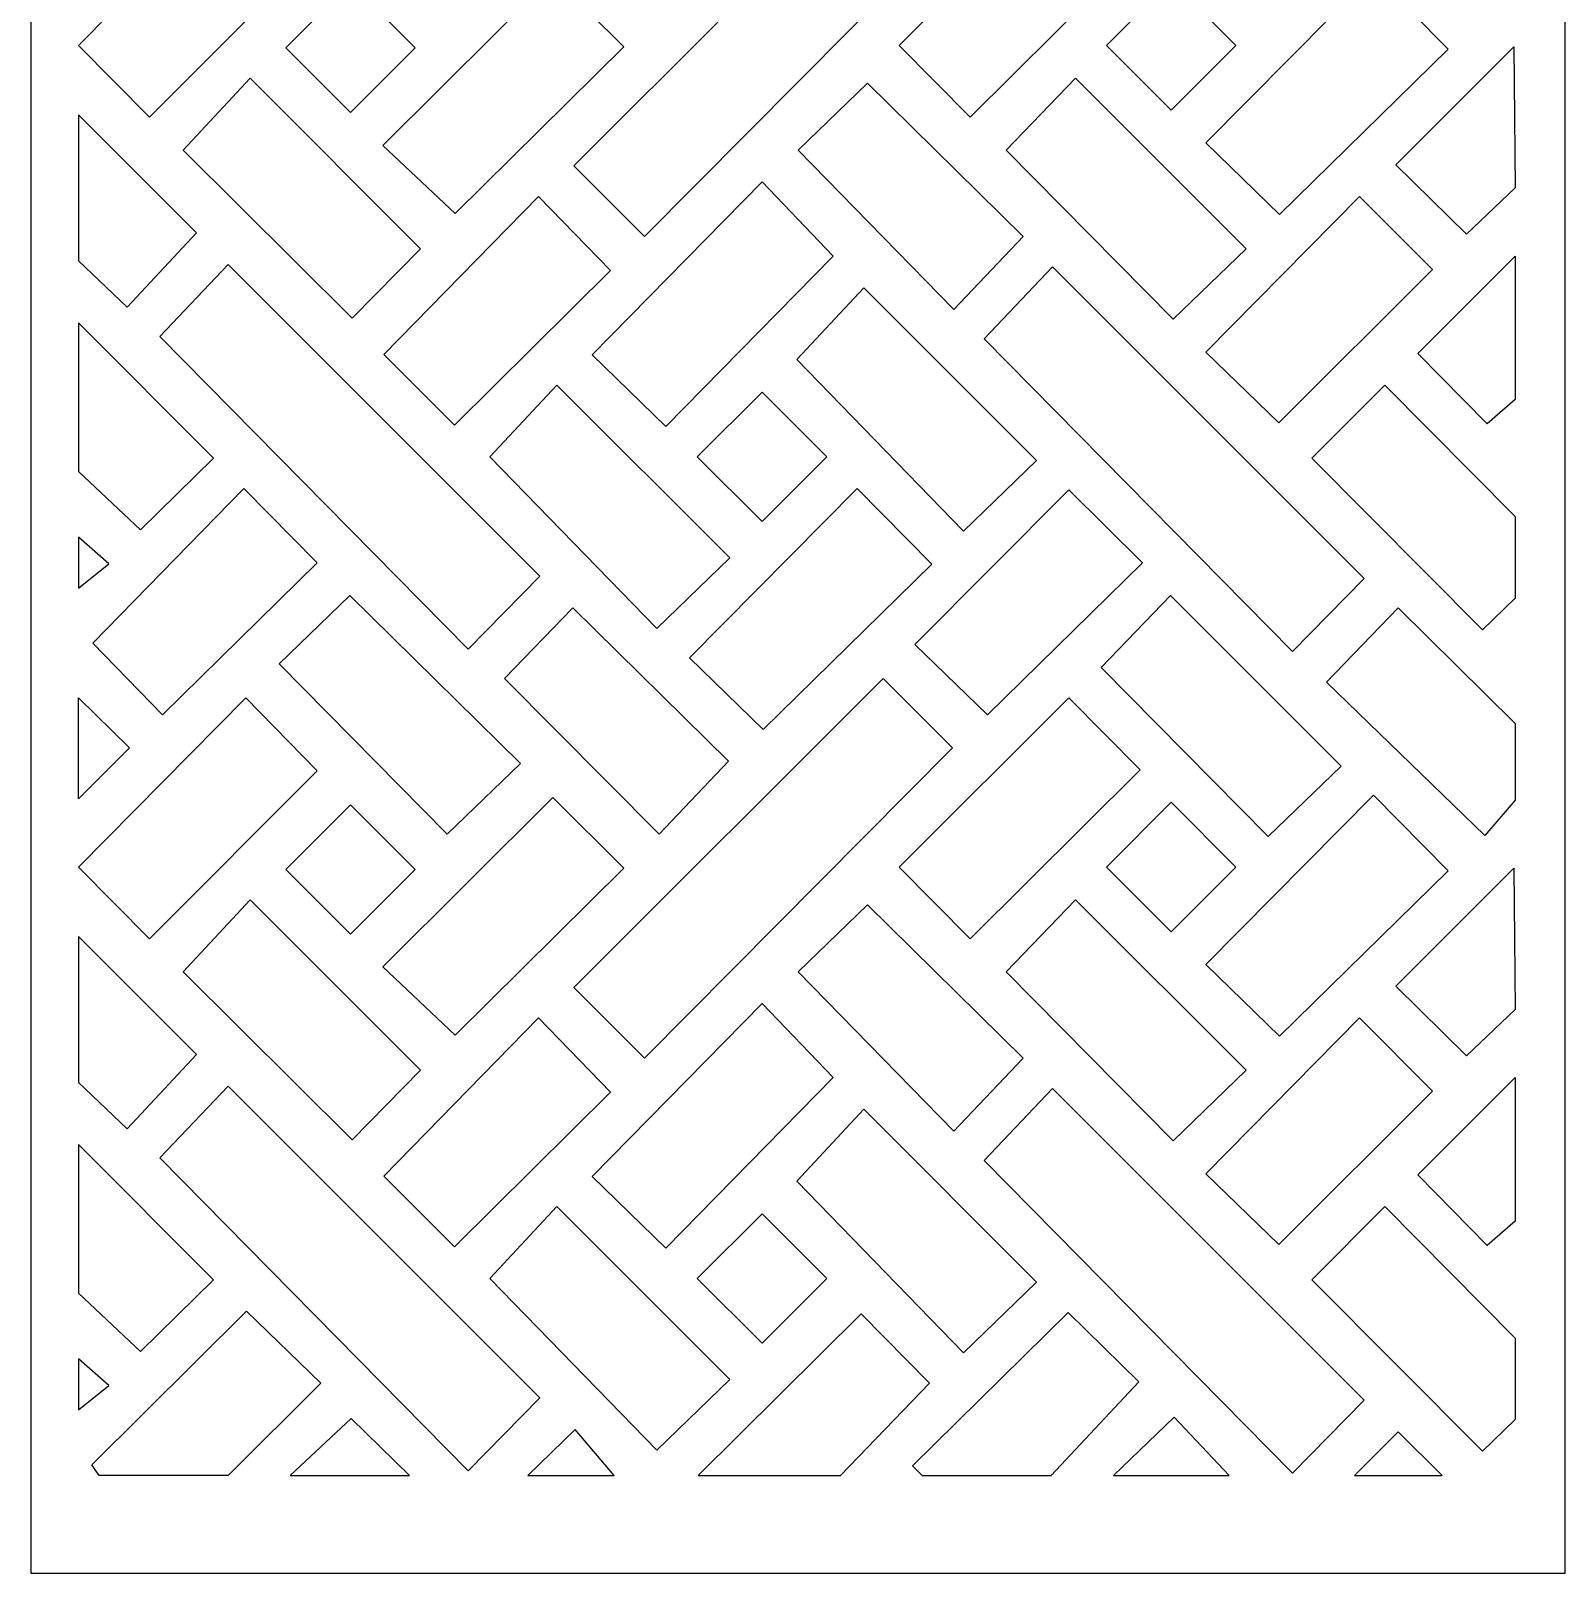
# Model space of a CAD drawing. Header units: centimetres. Extents: x -9.5 to 3.6, y -11.2 to 9.7.
# Drawn here: x -2.01 to 3.57, y -11.23 to -5.63 of the extents above; entities that cross this region are included whole.
import ezdxf

# ---------------------------------------------------------------- set-up
doc = ezdxf.new("R2010")
doc.units = ezdxf.units.CM
doc.header["$MEASUREMENT"] = 0
doc.layers.add('layer 1', color=7, linetype='Continuous')

msp = doc.modelspace()

# ---------------------------------------------------------------- linework, layer by layer
at = {"layer": 'layer 1', "color": 250}
for points, knots in [([(-2.00685, -11.22934), (-2.00685, -11.22934), (-2.00685, 9.73196), (-2.00685, 9.73196), (-2.00685, 9.73196), (-2.00685, 9.73196), (3.56525, 9.73196), (3.56525, 9.73196), (3.56525, 9.73196), (3.56525, 9.73196), (3.56525, -11.22934), (3.56525, -11.22934), (3.56525, -11.22934), (3.56525, -11.22934), (-2.00685, -11.22934), (-2.00685, -11.22934)], [0, 0, 0, 0, 0.2, 0.2, 0.2, 0.2, 0.4, 0.4, 0.4, 0.4, 0.6, 0.6, 0.6, 0.6, 1, 1, 1, 1]), ([(0.22199, -6.37311), (0.22199, -6.37311), (-0.0345, -6.11662), (-0.0345, -6.11662), (-0.0345, -6.11662), (-0.0345, -6.11662), (1.08876, -4.99335), (1.08876, -4.99335), (1.08876, -4.99335), (1.08876, -4.99335), (1.34083, -5.24542), (1.34083, -5.24542), (1.34083, -5.24542), (1.34083, -5.24542), (0.22199, -6.37311), (0.22199, -6.37311)], [0, 0, 0, 0, 0.2, 0.2, 0.2, 0.2, 0.4, 0.4, 0.4, 0.4, 0.6, 0.6, 0.6, 0.6, 1, 1, 1, 1]), ([(-1.5756, -5.93972), (-1.5756, -5.93972), (-1.83438, -5.67928), (-1.83438, -5.67928), (-1.83438, -5.67928), (-1.83438, -5.67928), (-1.22618, -5.06411), (-1.22618, -5.06411), (-1.22618, -5.06411), (-1.22618, -5.06411), (-0.9676, -5.32957), (-0.9676, -5.32957), (-0.9676, -5.32957), (-0.9676, -5.32957), (-1.5756, -5.93972), (-1.5756, -5.93972)], [0, 0, 0, 0, 0.2, 0.2, 0.2, 0.2, 0.4, 0.4, 0.4, 0.4, 0.6, 0.6, 0.6, 0.6, 1, 1, 1, 1]), ([(1.40502, -5.93972), (1.40502, -5.93972), (1.14625, -5.67928), (1.14625, -5.67928), (1.14625, -5.67928), (1.14625, -5.67928), (1.76329, -5.06411), (1.76329, -5.06411), (1.76329, -5.06411), (1.76329, -5.06411), (2.02186, -5.32515), (2.02186, -5.32515), (2.02186, -5.32515), (2.02186, -5.32515), (1.40502, -5.93972), (1.40502, -5.93972)], [0, 0, 0, 0, 0.2, 0.2, 0.2, 0.2, 0.4, 0.4, 0.4, 0.4, 0.6, 0.6, 0.6, 0.6, 1, 1, 1, 1]), ([(-0.4656, -6.28909), (-0.4656, -6.28909), (-0.7288, -6.04191), (-0.7288, -6.04191), (-0.7288, -6.04191), (-0.7288, -6.04191), (-0.11176, -5.42674), (-0.11176, -5.42674), (-0.11176, -5.42674), (-0.11176, -5.42674), (0.14681, -5.68336), (0.14681, -5.68336), (0.14681, -5.68336), (0.14681, -5.68336), (-0.4656, -6.28909), (-0.4656, -6.28909)], [0, 0, 0, 0, 0.2, 0.2, 0.2, 0.2, 0.4, 0.4, 0.4, 0.4, 0.6, 0.6, 0.6, 0.6, 1, 1, 1, 1]), ([(2.52829, -6.29351), (2.52829, -6.29351), (2.26067, -6.03307), (2.26067, -6.03307), (2.26067, -6.03307), (2.26067, -6.03307), (2.86886, -5.41789), (2.86886, -5.41789), (2.86886, -5.41789), (2.86886, -5.41789), (3.14071, -5.6922), (3.14071, -5.6922), (3.14071, -5.6922), (3.14071, -5.6922), (2.52829, -6.29351), (2.52829, -6.29351)], [0, 0, 0, 0, 0.2, 0.2, 0.2, 0.2, 0.4, 0.4, 0.4, 0.4, 0.6, 0.6, 0.6, 0.6, 1, 1, 1, 1]), ([(-1.08121, -5.68765), (-1.08121, -5.68765), (-0.84599, -5.45243), (-0.84599, -5.45243), (-0.84599, -5.45243), (-0.84599, -5.45243), (-0.61077, -5.68765), (-0.61077, -5.68765), (-0.61077, -5.68765), (-0.61077, -5.68765), (-0.84599, -5.92287), (-0.84599, -5.92287), (-0.84599, -5.92287), (-0.84599, -5.92287), (-1.08121, -5.68765), (-1.08121, -5.68765)], [0, 0, 0, 0, 0.2, 0.2, 0.2, 0.2, 0.4, 0.4, 0.4, 0.4, 0.6, 0.6, 0.6, 0.6, 1, 1, 1, 1]), ([(1.89941, -5.67881), (1.89941, -5.67881), (2.13463, -5.44358), (2.13463, -5.44358), (2.13463, -5.44358), (2.13463, -5.44358), (2.36985, -5.67881), (2.36985, -5.67881), (2.36985, -5.67881), (2.36985, -5.67881), (2.13463, -5.91403), (2.13463, -5.91403), (2.13463, -5.91403), (2.13463, -5.91403), (1.89941, -5.67881), (1.89941, -5.67881)], [0, 0, 0, 0, 0.2, 0.2, 0.2, 0.2, 0.4, 0.4, 0.4, 0.4, 0.6, 0.6, 0.6, 0.6, 1, 1, 1, 1]), ([(3.20704, -6.36427), (3.20704, -6.36427), (3.38393, -6.19622), (3.38393, -6.19622), (3.38393, -6.19622), (3.38393, -6.19622), (3.37951, -5.68323), (3.37951, -5.68323), (3.37951, -5.68323), (3.37951, -5.68323), (2.95055, -6.11219), (2.95055, -6.11219), (2.95055, -6.11219), (2.95055, -6.11219), (3.20704, -6.36427), (3.20704, -6.36427)], [0, 0, 0, 0, 0.2, 0.2, 0.2, 0.2, 0.4, 0.4, 0.4, 0.4, 0.6, 0.6, 0.6, 0.6, 1, 1, 1, 1]), ([(-0.83936, -6.6694), (-0.83936, -6.6694), (-0.59171, -6.41733), (-0.59171, -6.41733), (-0.59171, -6.41733), (-0.59171, -6.41733), (-1.21083, -5.79821), (-1.21083, -5.79821), (-1.21083, -5.79821), (-1.21083, -5.79821), (-1.45406, -6.05913), (-1.45406, -6.05913), (-1.45406, -6.05913), (-1.45406, -6.05913), (-0.83936, -6.6694), (-0.83936, -6.6694)], [0, 0, 0, 0, 0.2, 0.2, 0.2, 0.2, 0.4, 0.4, 0.4, 0.4, 0.6, 0.6, 0.6, 0.6, 1, 1, 1, 1]), ([(1.34525, -6.63845), (1.34525, -6.63845), (0.7792, -6.05913), (0.7792, -6.05913), (0.7792, -6.05913), (0.7792, -6.05913), (1.03127, -5.8159), (1.03127, -5.8159), (1.03127, -5.8159), (1.03127, -5.8159), (1.59732, -6.37311), (1.59732, -6.37311), (1.59732, -6.37311), (1.59732, -6.37311), (1.34525, -6.63845), (1.34525, -6.63845)], [0, 0, 0, 0, 0.2, 0.2, 0.2, 0.2, 0.4, 0.4, 0.4, 0.4, 0.6, 0.6, 0.6, 0.6, 1, 1, 1, 1]), ([(2.14126, -6.67383), (2.14126, -6.67383), (2.4066, -6.41733), (2.4066, -6.41733), (2.4066, -6.41733), (2.4066, -6.41733), (1.78748, -5.79821), (1.78748, -5.79821), (1.78748, -5.79821), (1.78748, -5.79821), (1.53541, -6.05913), (1.53541, -6.05913), (1.53541, -6.05913), (1.53541, -6.05913), (2.14126, -6.67383), (2.14126, -6.67383)], [0, 0, 0, 0, 0.2, 0.2, 0.2, 0.2, 0.4, 0.4, 0.4, 0.4, 0.6, 0.6, 0.6, 0.6, 1, 1, 1, 1]), ([(-1.65748, -6.6296), (-1.65748, -6.6296), (-1.83438, -6.46155), (-1.83438, -6.46155), (-1.83438, -6.46155), (-1.83438, -6.46155), (-1.83438, -5.93088), (-1.83438, -5.93088), (-1.83438, -5.93088), (-1.83438, -5.93088), (-1.40541, -6.35984), (-1.40541, -6.35984), (-1.40541, -6.35984), (-1.40541, -6.35984), (-1.65748, -6.6296), (-1.65748, -6.6296)], [0, 0, 0, 0, 0.2, 0.2, 0.2, 0.2, 0.4, 0.4, 0.4, 0.4, 0.6, 0.6, 0.6, 0.6, 1, 1, 1, 1]), ([(0.29946, -7.06299), (0.29946, -7.06299), (0.03183, -6.80255), (0.03183, -6.80255), (0.03183, -6.80255), (0.03183, -6.80255), (0.64887, -6.17411), (0.64887, -6.17411), (0.64887, -6.17411), (0.64887, -6.17411), (0.90745, -6.44399), (0.90745, -6.44399), (0.90745, -6.44399), (0.90745, -6.44399), (0.29946, -7.06299), (0.29946, -7.06299)], [0, 0, 0, 0, 0.2, 0.2, 0.2, 0.2, 0.4, 0.4, 0.4, 0.4, 0.6, 0.6, 0.6, 0.6, 1, 1, 1, 1]), ([(-0.46788, -7.05857), (-0.46788, -7.05857), (-0.72438, -6.80207), (-0.72438, -6.80207), (-0.72438, -6.80207), (-0.72438, -6.80207), (-0.16275, -6.22717), (-0.16275, -6.22717), (-0.16275, -6.22717), (-0.16275, -6.22717), (0.09817, -6.49693), (0.09817, -6.49693), (0.09817, -6.49693), (0.09817, -6.49693), (-0.46788, -7.05857), (-0.46788, -7.05857)], [0, 0, 0, 0, 0.2, 0.2, 0.2, 0.2, 0.4, 0.4, 0.4, 0.4, 0.6, 0.6, 0.6, 0.6, 1, 1, 1, 1]), ([(2.52601, -7.04972), (2.52601, -7.04972), (2.26067, -6.79323), (2.26067, -6.79323), (2.26067, -6.79323), (2.26067, -6.79323), (2.81788, -6.22717), (2.81788, -6.22717), (2.81788, -6.22717), (2.81788, -6.22717), (3.08322, -6.49251), (3.08322, -6.49251), (3.08322, -6.49251), (3.08322, -6.49251), (2.52601, -7.04972), (2.52601, -7.04972)], [0, 0, 0, 0, 0.2, 0.2, 0.2, 0.2, 0.4, 0.4, 0.4, 0.4, 0.6, 0.6, 0.6, 0.6, 1, 1, 1, 1]), ([(3.28222, -7.05415), (3.28222, -7.05415), (3.38393, -6.9657), (3.38393, -6.9657), (3.38393, -6.9657), (3.38393, -6.9657), (3.38393, -6.44387), (3.38393, -6.44387), (3.38393, -6.44387), (3.38393, -6.44387), (3.03015, -6.79765), (3.03015, -6.79765), (3.03015, -6.79765), (3.03015, -6.79765), (3.28222, -7.05415), (3.28222, -7.05415)], [0, 0, 0, 0, 0.2, 0.2, 0.2, 0.2, 0.4, 0.4, 0.4, 0.4, 0.6, 0.6, 0.6, 0.6, 1, 1, 1, 1]), ([(-0.41924, -7.87227), (-0.41924, -7.87227), (-0.15833, -7.60693), (-0.15833, -7.60693), (-0.15833, -7.60693), (-0.15833, -7.60693), (-1.29043, -6.47482), (-1.29043, -6.47482), (-1.29043, -6.47482), (-1.29043, -6.47482), (-1.53808, -6.73574), (-1.53808, -6.73574), (-1.53808, -6.73574), (-1.53808, -6.73574), (-0.41924, -7.87227), (-0.41924, -7.87227)], [0, 0, 0, 0, 0.2, 0.2, 0.2, 0.2, 0.4, 0.4, 0.4, 0.4, 0.6, 0.6, 0.6, 0.6, 1, 1, 1, 1]), ([(2.57465, -7.88112), (2.57465, -7.88112), (2.83557, -7.61578), (2.83557, -7.61578), (2.83557, -7.61578), (2.83557, -7.61578), (1.70346, -6.48367), (1.70346, -6.48367), (1.70346, -6.48367), (1.70346, -6.48367), (1.45581, -6.74458), (1.45581, -6.74458), (1.45581, -6.74458), (1.45581, -6.74458), (2.57465, -7.88112), (2.57465, -7.88112)], [0, 0, 0, 0, 0.2, 0.2, 0.2, 0.2, 0.4, 0.4, 0.4, 0.4, 0.6, 0.6, 0.6, 0.6, 1, 1, 1, 1]), ([(1.38063, -7.44331), (1.38063, -7.44331), (1.64597, -7.18681), (1.64597, -7.18681), (1.64597, -7.18681), (1.64597, -7.18681), (1.018, -6.55885), (1.018, -6.55885), (1.018, -6.55885), (1.018, -6.55885), (0.77478, -6.81976), (0.77478, -6.81976), (0.77478, -6.81976), (0.77478, -6.81976), (1.38063, -7.44331), (1.38063, -7.44331)], [0, 0, 0, 0, 0.2, 0.2, 0.2, 0.2, 0.4, 0.4, 0.4, 0.4, 0.6, 0.6, 0.6, 0.6, 1, 1, 1, 1]), ([(-1.83438, -7.22661), (-1.83438, -7.22661), (-1.83438, -6.68709), (-1.83438, -6.68709), (-1.83438, -6.68709), (-1.83438, -6.68709), (-1.3435, -7.17797), (-1.3435, -7.17797), (-1.3435, -7.17797), (-1.3435, -7.17797), (-1.60884, -7.43889), (-1.60884, -7.43889), (-1.60884, -7.43889), (-1.60884, -7.43889), (-1.83438, -7.22661), (-1.83438, -7.22661)], [0, 0, 0, 0, 0.2, 0.2, 0.2, 0.2, 0.4, 0.4, 0.4, 0.4, 0.6, 0.6, 0.6, 0.6, 1, 1, 1, 1]), ([(0.26621, -7.79709), (0.26621, -7.79709), (0.53155, -7.5406), (0.53155, -7.5406), (0.53155, -7.5406), (0.53155, -7.5406), (-0.09641, -6.91263), (-0.09641, -6.91263), (-0.09641, -6.91263), (-0.09641, -6.91263), (-0.33964, -7.17355), (-0.33964, -7.17355), (-0.33964, -7.17355), (-0.33964, -7.17355), (0.26621, -7.79709), (0.26621, -7.79709)], [0, 0, 0, 0, 0.2, 0.2, 0.2, 0.2, 0.4, 0.4, 0.4, 0.4, 0.6, 0.6, 0.6, 0.6, 1, 1, 1, 1]), ([(0.41352, -7.17355), (0.41352, -7.17355), (0.64874, -6.93832), (0.64874, -6.93832), (0.64874, -6.93832), (0.64874, -6.93832), (0.88397, -7.17355), (0.88397, -7.17355), (0.88397, -7.17355), (0.88397, -7.17355), (0.64874, -7.40877), (0.64874, -7.40877), (0.64874, -7.40877), (0.64874, -7.40877), (0.41352, -7.17355), (0.41352, -7.17355)], [0, 0, 0, 0, 0.2, 0.2, 0.2, 0.2, 0.4, 0.4, 0.4, 0.4, 0.6, 0.6, 0.6, 0.6, 1, 1, 1, 1]), ([(3.26453, -7.80152), (3.26453, -7.80152), (3.38393, -7.68654), (3.38393, -7.68654), (3.38393, -7.68654), (3.38393, -7.68654), (3.38393, -7.39024), (3.38393, -7.39024), (3.38393, -7.39024), (3.38393, -7.39024), (2.91075, -6.91263), (2.91075, -6.91263), (2.91075, -6.91263), (2.91075, -6.91263), (2.64541, -7.17797), (2.64541, -7.17797), (2.64541, -7.17797), (2.64541, -7.17797), (3.26453, -7.80152), (3.26453, -7.80152)], [0, 0, 0, 0, 0.1666667, 0.1666667, 0.1666667, 0.1666667, 0.3333333, 0.3333333, 0.3333333, 0.3333333, 0.5, 0.5, 0.5, 0.5, 0.6666667, 0.6666667, 0.6666667, 0.6666667, 1, 1, 1, 1]), ([(-1.52924, -8.11108), (-1.52924, -8.11108), (-1.78131, -7.85016), (-1.78131, -7.85016), (-1.78131, -7.85016), (-1.78131, -7.85016), (-1.23294, -7.28853), (-1.23294, -7.28853), (-1.23294, -7.28853), (-1.23294, -7.28853), (-0.9676, -7.55829), (-0.9676, -7.55829), (-0.9676, -7.55829), (-0.9676, -7.55829), (-1.52924, -8.11108), (-1.52924, -8.11108)], [0, 0, 0, 0, 0.2, 0.2, 0.2, 0.2, 0.4, 0.4, 0.4, 0.4, 0.6, 0.6, 0.6, 0.6, 1, 1, 1, 1]), ([(0.65324, -8.16414), (0.65324, -8.16414), (0.38562, -7.90371), (0.38562, -7.90371), (0.38562, -7.90371), (0.38562, -7.90371), (0.99381, -7.28853), (0.99381, -7.28853), (0.99381, -7.28853), (0.99381, -7.28853), (1.26565, -7.56284), (1.26565, -7.56284), (1.26565, -7.56284), (1.26565, -7.56284), (0.65324, -8.16414), (0.65324, -8.16414)], [0, 0, 0, 0, 0.2, 0.2, 0.2, 0.2, 0.4, 0.4, 0.4, 0.4, 0.6, 0.6, 0.6, 0.6, 1, 1, 1, 1]), ([(1.46694, -8.11108), (1.46694, -8.11108), (1.20374, -7.85506), (1.20374, -7.85506), (1.20374, -7.85506), (1.20374, -7.85506), (1.76329, -7.29295), (1.76329, -7.29295), (1.76329, -7.29295), (1.76329, -7.29295), (2.03071, -7.55841), (2.03071, -7.55841), (2.03071, -7.55841), (2.03071, -7.55841), (1.46694, -8.11108), (1.46694, -8.11108)], [0, 0, 0, 0, 0.2, 0.2, 0.2, 0.2, 0.4, 0.4, 0.4, 0.4, 0.6, 0.6, 0.6, 0.6, 1, 1, 1, 1]), ([(-1.83438, -7.65116), (-1.83438, -7.65116), (-1.83438, -7.46542), (-1.83438, -7.46542), (-1.83438, -7.46542), (-1.83438, -7.46542), (-1.72382, -7.56271), (-1.72382, -7.56271), (-1.72382, -7.56271), (-1.72382, -7.56271), (-1.83438, -7.65116), (-1.83438, -7.65116)], [0, 0, 0, 0, 0.25, 0.25, 0.25, 0.25, 0.5, 0.5, 0.5, 0.5, 1, 1, 1, 1]), ([(-0.49442, -8.54446), (-0.49442, -8.54446), (-0.22908, -8.28797), (-0.22908, -8.28797), (-0.22908, -8.28797), (-0.22908, -8.28797), (-0.8482, -7.67769), (-0.8482, -7.67769), (-0.8482, -7.67769), (-0.8482, -7.67769), (-1.1047, -7.92534), (-1.1047, -7.92534), (-1.1047, -7.92534), (-1.1047, -7.92534), (-0.49442, -8.54446), (-0.49442, -8.54446)], [0, 0, 0, 0, 0.2, 0.2, 0.2, 0.2, 0.4, 0.4, 0.4, 0.4, 0.6, 0.6, 0.6, 0.6, 1, 1, 1, 1]), ([(0.27506, -8.54446), (0.27506, -8.54446), (-0.28657, -7.97841), (-0.28657, -7.97841), (-0.28657, -7.97841), (-0.28657, -7.97841), (-0.03892, -7.72191), (-0.03892, -7.72191), (-0.03892, -7.72191), (-0.03892, -7.72191), (0.52713, -8.27912), (0.52713, -8.27912), (0.52713, -8.27912), (0.52713, -8.27912), (0.27506, -8.54446), (0.27506, -8.54446)], [0, 0, 0, 0, 0.2, 0.2, 0.2, 0.2, 0.4, 0.4, 0.4, 0.4, 0.6, 0.6, 0.6, 0.6, 1, 1, 1, 1]), ([(2.4862, -8.55331), (2.4862, -8.55331), (2.75154, -8.29681), (2.75154, -8.29681), (2.75154, -8.29681), (2.75154, -8.29681), (2.13242, -7.67769), (2.13242, -7.67769), (2.13242, -7.67769), (2.13242, -7.67769), (1.88035, -7.93861), (1.88035, -7.93861), (1.88035, -7.93861), (1.88035, -7.93861), (2.4862, -8.55331), (2.4862, -8.55331)], [0, 0, 0, 0, 0.2, 0.2, 0.2, 0.2, 0.4, 0.4, 0.4, 0.4, 0.6, 0.6, 0.6, 0.6, 1, 1, 1, 1]), ([(3.27337, -8.54888), (3.27337, -8.54888), (3.38393, -8.42064), (3.38393, -8.42064), (3.38393, -8.42064), (3.38393, -8.42064), (3.38393, -8.14203), (3.38393, -8.14203), (3.38393, -8.14203), (3.38393, -8.14203), (2.95939, -7.72191), (2.95939, -7.72191), (2.95939, -7.72191), (2.95939, -7.72191), (2.69848, -7.99167), (2.69848, -7.99167), (2.69848, -7.99167), (2.69848, -7.99167), (3.27337, -8.54888), (3.27337, -8.54888)], [0, 0, 0, 0, 0.1666667, 0.1666667, 0.1666667, 0.1666667, 0.3333333, 0.3333333, 0.3333333, 0.3333333, 0.5, 0.5, 0.5, 0.5, 0.6666667, 0.6666667, 0.6666667, 0.6666667, 1, 1, 1, 1]), ([(0.22199, -9.35817), (0.22199, -9.35817), (-0.0345, -9.10167), (-0.0345, -9.10167), (-0.0345, -9.10167), (-0.0345, -9.10167), (1.08876, -7.97841), (1.08876, -7.97841), (1.08876, -7.97841), (1.08876, -7.97841), (1.34083, -8.23048), (1.34083, -8.23048), (1.34083, -8.23048), (1.34083, -8.23048), (0.22199, -9.35817), (0.22199, -9.35817)], [0, 0, 0, 0, 0.2, 0.2, 0.2, 0.2, 0.4, 0.4, 0.4, 0.4, 0.6, 0.6, 0.6, 0.6, 1, 1, 1, 1]), ([(-1.5756, -8.92478), (-1.5756, -8.92478), (-1.83438, -8.66434), (-1.83438, -8.66434), (-1.83438, -8.66434), (-1.83438, -8.66434), (-1.22618, -8.04916), (-1.22618, -8.04916), (-1.22618, -8.04916), (-1.22618, -8.04916), (-0.9676, -8.31463), (-0.9676, -8.31463), (-0.9676, -8.31463), (-0.9676, -8.31463), (-1.5756, -8.92478), (-1.5756, -8.92478)], [0, 0, 0, 0, 0.2, 0.2, 0.2, 0.2, 0.4, 0.4, 0.4, 0.4, 0.6, 0.6, 0.6, 0.6, 1, 1, 1, 1]), ([(-1.83438, -8.41622), (-1.83438, -8.41622), (-1.64864, -8.23048), (-1.64864, -8.23048), (-1.64864, -8.23048), (-1.64864, -8.23048), (-1.83438, -8.04916), (-1.83438, -8.04916), (-1.83438, -8.04916), (-1.83438, -8.04916), (-1.83438, -8.41622), (-1.83438, -8.41622)], [0, 0, 0, 0, 0.25, 0.25, 0.25, 0.25, 0.5, 0.5, 0.5, 0.5, 1, 1, 1, 1]), ([(1.40502, -8.92478), (1.40502, -8.92478), (1.14625, -8.66434), (1.14625, -8.66434), (1.14625, -8.66434), (1.14625, -8.66434), (1.76329, -8.04916), (1.76329, -8.04916), (1.76329, -8.04916), (1.76329, -8.04916), (2.02186, -8.31021), (2.02186, -8.31021), (2.02186, -8.31021), (2.02186, -8.31021), (1.40502, -8.92478), (1.40502, -8.92478)], [0, 0, 0, 0, 0.2, 0.2, 0.2, 0.2, 0.4, 0.4, 0.4, 0.4, 0.6, 0.6, 0.6, 0.6, 1, 1, 1, 1]), ([(2.52829, -9.27856), (2.52829, -9.27856), (2.26067, -9.01813), (2.26067, -9.01813), (2.26067, -9.01813), (2.26067, -9.01813), (2.86886, -8.40295), (2.86886, -8.40295), (2.86886, -8.40295), (2.86886, -8.40295), (3.14071, -8.67726), (3.14071, -8.67726), (3.14071, -8.67726), (3.14071, -8.67726), (2.52829, -9.27856), (2.52829, -9.27856)], [0, 0, 0, 0, 0.2, 0.2, 0.2, 0.2, 0.4, 0.4, 0.4, 0.4, 0.6, 0.6, 0.6, 0.6, 1, 1, 1, 1]), ([(-1.08121, -8.67271), (-1.08121, -8.67271), (-0.84599, -8.43749), (-0.84599, -8.43749), (-0.84599, -8.43749), (-0.84599, -8.43749), (-0.61077, -8.67271), (-0.61077, -8.67271), (-0.61077, -8.67271), (-0.61077, -8.67271), (-0.84599, -8.90793), (-0.84599, -8.90793), (-0.84599, -8.90793), (-0.84599, -8.90793), (-1.08121, -8.67271), (-1.08121, -8.67271)], [0, 0, 0, 0, 0.2, 0.2, 0.2, 0.2, 0.4, 0.4, 0.4, 0.4, 0.6, 0.6, 0.6, 0.6, 1, 1, 1, 1]), ([(-0.4656, -9.27414), (-0.4656, -9.27414), (-0.7288, -9.02697), (-0.7288, -9.02697), (-0.7288, -9.02697), (-0.7288, -9.02697), (-0.11176, -8.41179), (-0.11176, -8.41179), (-0.11176, -8.41179), (-0.11176, -8.41179), (0.14681, -8.66841), (0.14681, -8.66841), (0.14681, -8.66841), (0.14681, -8.66841), (-0.4656, -9.27414), (-0.4656, -9.27414)], [0, 0, 0, 0, 0.2, 0.2, 0.2, 0.2, 0.4, 0.4, 0.4, 0.4, 0.6, 0.6, 0.6, 0.6, 1, 1, 1, 1]), ([(1.89941, -8.66387), (1.89941, -8.66387), (2.13463, -8.42864), (2.13463, -8.42864), (2.13463, -8.42864), (2.13463, -8.42864), (2.36985, -8.66387), (2.36985, -8.66387), (2.36985, -8.66387), (2.36985, -8.66387), (2.13463, -8.89909), (2.13463, -8.89909), (2.13463, -8.89909), (2.13463, -8.89909), (1.89941, -8.66387), (1.89941, -8.66387)], [0, 0, 0, 0, 0.2, 0.2, 0.2, 0.2, 0.4, 0.4, 0.4, 0.4, 0.6, 0.6, 0.6, 0.6, 1, 1, 1, 1]), ([(3.20704, -9.34932), (3.20704, -9.34932), (3.38393, -9.18128), (3.38393, -9.18128), (3.38393, -9.18128), (3.38393, -9.18128), (3.37951, -8.66829), (3.37951, -8.66829), (3.37951, -8.66829), (3.37951, -8.66829), (2.95055, -9.09725), (2.95055, -9.09725), (2.95055, -9.09725), (2.95055, -9.09725), (3.20704, -9.34932), (3.20704, -9.34932)], [0, 0, 0, 0, 0.2, 0.2, 0.2, 0.2, 0.4, 0.4, 0.4, 0.4, 0.6, 0.6, 0.6, 0.6, 1, 1, 1, 1]), ([(-0.83936, -9.65446), (-0.83936, -9.65446), (-0.59171, -9.40239), (-0.59171, -9.40239), (-0.59171, -9.40239), (-0.59171, -9.40239), (-1.21083, -8.78327), (-1.21083, -8.78327), (-1.21083, -8.78327), (-1.21083, -8.78327), (-1.45406, -9.04418), (-1.45406, -9.04418), (-1.45406, -9.04418), (-1.45406, -9.04418), (-0.83936, -9.65446), (-0.83936, -9.65446)], [0, 0, 0, 0, 0.2, 0.2, 0.2, 0.2, 0.4, 0.4, 0.4, 0.4, 0.6, 0.6, 0.6, 0.6, 1, 1, 1, 1]), ([(2.14126, -9.65889), (2.14126, -9.65889), (2.4066, -9.40239), (2.4066, -9.40239), (2.4066, -9.40239), (2.4066, -9.40239), (1.78748, -8.78327), (1.78748, -8.78327), (1.78748, -8.78327), (1.78748, -8.78327), (1.53541, -9.04418), (1.53541, -9.04418), (1.53541, -9.04418), (1.53541, -9.04418), (2.14126, -9.65889), (2.14126, -9.65889)], [0, 0, 0, 0, 0.2, 0.2, 0.2, 0.2, 0.4, 0.4, 0.4, 0.4, 0.6, 0.6, 0.6, 0.6, 1, 1, 1, 1]), ([(1.34525, -9.62351), (1.34525, -9.62351), (0.7792, -9.04418), (0.7792, -9.04418), (0.7792, -9.04418), (0.7792, -9.04418), (1.03127, -8.80095), (1.03127, -8.80095), (1.03127, -8.80095), (1.03127, -8.80095), (1.59732, -9.35817), (1.59732, -9.35817), (1.59732, -9.35817), (1.59732, -9.35817), (1.34525, -9.62351), (1.34525, -9.62351)], [0, 0, 0, 0, 0.2, 0.2, 0.2, 0.2, 0.4, 0.4, 0.4, 0.4, 0.6, 0.6, 0.6, 0.6, 1, 1, 1, 1]), ([(-1.65748, -9.61466), (-1.65748, -9.61466), (-1.83438, -9.44661), (-1.83438, -9.44661), (-1.83438, -9.44661), (-1.83438, -9.44661), (-1.83438, -8.91593), (-1.83438, -8.91593), (-1.83438, -8.91593), (-1.83438, -8.91593), (-1.40541, -9.3449), (-1.40541, -9.3449), (-1.40541, -9.3449), (-1.40541, -9.3449), (-1.65748, -9.61466), (-1.65748, -9.61466)], [0, 0, 0, 0, 0.2, 0.2, 0.2, 0.2, 0.4, 0.4, 0.4, 0.4, 0.6, 0.6, 0.6, 0.6, 1, 1, 1, 1]), ([(0.29946, -10.04804), (0.29946, -10.04804), (0.03183, -9.78761), (0.03183, -9.78761), (0.03183, -9.78761), (0.03183, -9.78761), (0.64887, -9.15916), (0.64887, -9.15916), (0.64887, -9.15916), (0.64887, -9.15916), (0.90745, -9.42905), (0.90745, -9.42905), (0.90745, -9.42905), (0.90745, -9.42905), (0.29946, -10.04804), (0.29946, -10.04804)], [0, 0, 0, 0, 0.2, 0.2, 0.2, 0.2, 0.4, 0.4, 0.4, 0.4, 0.6, 0.6, 0.6, 0.6, 1, 1, 1, 1]), ([(-0.46788, -10.04362), (-0.46788, -10.04362), (-0.72438, -9.78713), (-0.72438, -9.78713), (-0.72438, -9.78713), (-0.72438, -9.78713), (-0.16275, -9.21223), (-0.16275, -9.21223), (-0.16275, -9.21223), (-0.16275, -9.21223), (0.09817, -9.48199), (0.09817, -9.48199), (0.09817, -9.48199), (0.09817, -9.48199), (-0.46788, -10.04362), (-0.46788, -10.04362)], [0, 0, 0, 0, 0.2, 0.2, 0.2, 0.2, 0.4, 0.4, 0.4, 0.4, 0.6, 0.6, 0.6, 0.6, 1, 1, 1, 1]), ([(2.52601, -10.03478), (2.52601, -10.03478), (2.26067, -9.77828), (2.26067, -9.77828), (2.26067, -9.77828), (2.26067, -9.77828), (2.81788, -9.21223), (2.81788, -9.21223), (2.81788, -9.21223), (2.81788, -9.21223), (3.08322, -9.47757), (3.08322, -9.47757), (3.08322, -9.47757), (3.08322, -9.47757), (2.52601, -10.03478), (2.52601, -10.03478)], [0, 0, 0, 0, 0.2, 0.2, 0.2, 0.2, 0.4, 0.4, 0.4, 0.4, 0.6, 0.6, 0.6, 0.6, 1, 1, 1, 1]), ([(-0.41924, -10.85733), (-0.41924, -10.85733), (-0.15833, -10.59199), (-0.15833, -10.59199), (-0.15833, -10.59199), (-0.15833, -10.59199), (-1.29043, -9.45988), (-1.29043, -9.45988), (-1.29043, -9.45988), (-1.29043, -9.45988), (-1.53808, -9.72079), (-1.53808, -9.72079), (-1.53808, -9.72079), (-1.53808, -9.72079), (-0.41924, -10.85733), (-0.41924, -10.85733)], [0, 0, 0, 0, 0.2, 0.2, 0.2, 0.2, 0.4, 0.4, 0.4, 0.4, 0.6, 0.6, 0.6, 0.6, 1, 1, 1, 1]), ([(2.57465, -10.86618), (2.57465, -10.86618), (2.83557, -10.60083), (2.83557, -10.60083), (2.83557, -10.60083), (2.83557, -10.60083), (1.70346, -9.46873), (1.70346, -9.46873), (1.70346, -9.46873), (1.70346, -9.46873), (1.45581, -9.72964), (1.45581, -9.72964), (1.45581, -9.72964), (1.45581, -9.72964), (2.57465, -10.86618), (2.57465, -10.86618)], [0, 0, 0, 0, 0.2, 0.2, 0.2, 0.2, 0.4, 0.4, 0.4, 0.4, 0.6, 0.6, 0.6, 0.6, 1, 1, 1, 1]), ([(3.28222, -10.0392), (3.28222, -10.0392), (3.38393, -9.95076), (3.38393, -9.95076), (3.38393, -9.95076), (3.38393, -9.95076), (3.38393, -9.42892), (3.38393, -9.42892), (3.38393, -9.42892), (3.38393, -9.42892), (3.03015, -9.78271), (3.03015, -9.78271), (3.03015, -9.78271), (3.03015, -9.78271), (3.28222, -10.0392), (3.28222, -10.0392)], [0, 0, 0, 0, 0.2, 0.2, 0.2, 0.2, 0.4, 0.4, 0.4, 0.4, 0.6, 0.6, 0.6, 0.6, 1, 1, 1, 1]), ([(1.38063, -10.42837), (1.38063, -10.42837), (1.64597, -10.17187), (1.64597, -10.17187), (1.64597, -10.17187), (1.64597, -10.17187), (1.018, -9.5439), (1.018, -9.5439), (1.018, -9.5439), (1.018, -9.5439), (0.77478, -9.80482), (0.77478, -9.80482), (0.77478, -9.80482), (0.77478, -9.80482), (1.38063, -10.42837), (1.38063, -10.42837)], [0, 0, 0, 0, 0.2, 0.2, 0.2, 0.2, 0.4, 0.4, 0.4, 0.4, 0.6, 0.6, 0.6, 0.6, 1, 1, 1, 1]), ([(-1.83438, -10.21167), (-1.83438, -10.21167), (-1.83438, -9.67215), (-1.83438, -9.67215), (-1.83438, -9.67215), (-1.83438, -9.67215), (-1.3435, -10.16303), (-1.3435, -10.16303), (-1.3435, -10.16303), (-1.3435, -10.16303), (-1.60884, -10.42394), (-1.60884, -10.42394), (-1.60884, -10.42394), (-1.60884, -10.42394), (-1.83438, -10.21167), (-1.83438, -10.21167)], [0, 0, 0, 0, 0.2, 0.2, 0.2, 0.2, 0.4, 0.4, 0.4, 0.4, 0.6, 0.6, 0.6, 0.6, 1, 1, 1, 1]), ([(0.26621, -10.78215), (0.26621, -10.78215), (0.53155, -10.52566), (0.53155, -10.52566), (0.53155, -10.52566), (0.53155, -10.52566), (-0.09641, -9.89769), (-0.09641, -9.89769), (-0.09641, -9.89769), (-0.09641, -9.89769), (-0.33964, -10.1586), (-0.33964, -10.1586), (-0.33964, -10.1586), (-0.33964, -10.1586), (0.26621, -10.78215), (0.26621, -10.78215)], [0, 0, 0, 0, 0.2, 0.2, 0.2, 0.2, 0.4, 0.4, 0.4, 0.4, 0.6, 0.6, 0.6, 0.6, 1, 1, 1, 1]), ([(3.26453, -10.78657), (3.26453, -10.78657), (3.38393, -10.67159), (3.38393, -10.67159), (3.38393, -10.67159), (3.38393, -10.67159), (3.38393, -10.3753), (3.38393, -10.3753), (3.38393, -10.3753), (3.38393, -10.3753), (2.91075, -9.89769), (2.91075, -9.89769), (2.91075, -9.89769), (2.91075, -9.89769), (2.64541, -10.16303), (2.64541, -10.16303), (2.64541, -10.16303), (2.64541, -10.16303), (3.26453, -10.78657), (3.26453, -10.78657)], [0, 0, 0, 0, 0.1666667, 0.1666667, 0.1666667, 0.1666667, 0.3333333, 0.3333333, 0.3333333, 0.3333333, 0.5, 0.5, 0.5, 0.5, 0.6666667, 0.6666667, 0.6666667, 0.6666667, 1, 1, 1, 1]), ([(0.41352, -10.1586), (0.41352, -10.1586), (0.64874, -9.92338), (0.64874, -9.92338), (0.64874, -9.92338), (0.64874, -9.92338), (0.88397, -10.1586), (0.88397, -10.1586), (0.88397, -10.1586), (0.88397, -10.1586), (0.64874, -10.39383), (0.64874, -10.39383), (0.64874, -10.39383), (0.64874, -10.39383), (0.41352, -10.1586), (0.41352, -10.1586)], [0, 0, 0, 0, 0.2, 0.2, 0.2, 0.2, 0.4, 0.4, 0.4, 0.4, 0.6, 0.6, 0.6, 0.6, 1, 1, 1, 1]), ([(-1.29043, -10.87502), (-1.29043, -10.87502), (-0.95434, -10.53892), (-0.95434, -10.53892), (-0.95434, -10.53892), (-0.95434, -10.53892), (-1.2241, -10.27801), (-1.2241, -10.27801), (-1.2241, -10.27801), (-1.2241, -10.27801), (-1.78573, -10.83522), (-1.78573, -10.83522), (-1.78573, -10.83522), (-1.78573, -10.83522), (-1.7592, -10.87502), (-1.7592, -10.87502), (-1.7592, -10.87502), (-1.7592, -10.87502), (-1.29043, -10.87502), (-1.29043, -10.87502)], [0, 0, 0, 0, 0.1666667, 0.1666667, 0.1666667, 0.1666667, 0.3333333, 0.3333333, 0.3333333, 0.3333333, 0.5, 0.5, 0.5, 0.5, 0.6666667, 0.6666667, 0.6666667, 0.6666667, 1, 1, 1, 1]), ([(0.41657, -10.87502), (0.41657, -10.87502), (1.00916, -10.28685), (1.00916, -10.28685), (1.00916, -10.28685), (1.00916, -10.28685), (1.25681, -10.53892), (1.25681, -10.53892), (1.25681, -10.53892), (1.25681, -10.53892), (0.93398, -10.87502), (0.93398, -10.87502), (0.93398, -10.87502), (0.93398, -10.87502), (0.41657, -10.87502), (0.41657, -10.87502)], [0, 0, 0, 0, 0.2, 0.2, 0.2, 0.2, 0.4, 0.4, 0.4, 0.4, 0.6, 0.6, 0.6, 0.6, 1, 1, 1, 1]), ([(1.23027, -10.87502), (1.23027, -10.87502), (1.1949, -10.83964), (1.1949, -10.83964), (1.1949, -10.83964), (1.1949, -10.83964), (1.76095, -10.28243), (1.76095, -10.28243), (1.76095, -10.28243), (1.76095, -10.28243), (2.01744, -10.5345), (2.01744, -10.5345), (2.01744, -10.5345), (2.01744, -10.5345), (1.69904, -10.87502), (1.69904, -10.87502), (1.69904, -10.87502), (1.69904, -10.87502), (1.23027, -10.87502), (1.23027, -10.87502)], [0, 0, 0, 0, 0.1666667, 0.1666667, 0.1666667, 0.1666667, 0.3333333, 0.3333333, 0.3333333, 0.3333333, 0.5, 0.5, 0.5, 0.5, 0.6666667, 0.6666667, 0.6666667, 0.6666667, 1, 1, 1, 1]), ([(-1.83438, -10.63622), (-1.83438, -10.63622), (-1.83438, -10.45047), (-1.83438, -10.45047), (-1.83438, -10.45047), (-1.83438, -10.45047), (-1.72382, -10.54777), (-1.72382, -10.54777), (-1.72382, -10.54777), (-1.72382, -10.54777), (-1.83438, -10.63622), (-1.83438, -10.63622)], [0, 0, 0, 0, 0.25, 0.25, 0.25, 0.25, 0.5, 0.5, 0.5, 0.5, 1, 1, 1, 1]), ([(-1.0649, -10.87502), (-1.0649, -10.87502), (-0.84378, -10.66717), (-0.84378, -10.66717), (-0.84378, -10.66717), (-0.84378, -10.66717), (-0.63151, -10.87502), (-0.63151, -10.87502), (-0.63151, -10.87502), (-0.63151, -10.87502), (-1.0649, -10.87502), (-1.0649, -10.87502)], [0, 0, 0, 0, 0.25, 0.25, 0.25, 0.25, 0.5, 0.5, 0.5, 0.5, 1, 1, 1, 1]), ([(1.92457, -10.87502), (1.92457, -10.87502), (2.14569, -10.66275), (2.14569, -10.66275), (2.14569, -10.66275), (2.14569, -10.66275), (2.34469, -10.87502), (2.34469, -10.87502), (2.34469, -10.87502), (2.34469, -10.87502), (1.92457, -10.87502), (1.92457, -10.87502)], [0, 0, 0, 0, 0.25, 0.25, 0.25, 0.25, 0.5, 0.5, 0.5, 0.5, 1, 1, 1, 1]), ([(-0.20255, -10.87502), (-0.20255, -10.87502), (-0.03008, -10.70697), (-0.03008, -10.70697), (-0.03008, -10.70697), (-0.03008, -10.70697), (0.11143, -10.87502), (0.11143, -10.87502), (0.11143, -10.87502), (0.11143, -10.87502), (-0.20255, -10.87502), (-0.20255, -10.87502)], [0, 0, 0, 0, 0.25, 0.25, 0.25, 0.25, 0.5, 0.5, 0.5, 0.5, 1, 1, 1, 1]), ([(2.80019, -10.87502), (2.80019, -10.87502), (2.95939, -10.71582), (2.95939, -10.71582), (2.95939, -10.71582), (2.95939, -10.71582), (3.11859, -10.87502), (3.11859, -10.87502), (3.11859, -10.87502), (3.11859, -10.87502), (2.80019, -10.87502), (2.80019, -10.87502)], [0, 0, 0, 0, 0.25, 0.25, 0.25, 0.25, 0.5, 0.5, 0.5, 0.5, 1, 1, 1, 1])]:
    msp.add_open_spline(points, degree=3, knots=knots, dxfattribs=at)

doc.saveas('drawing.dxf')
